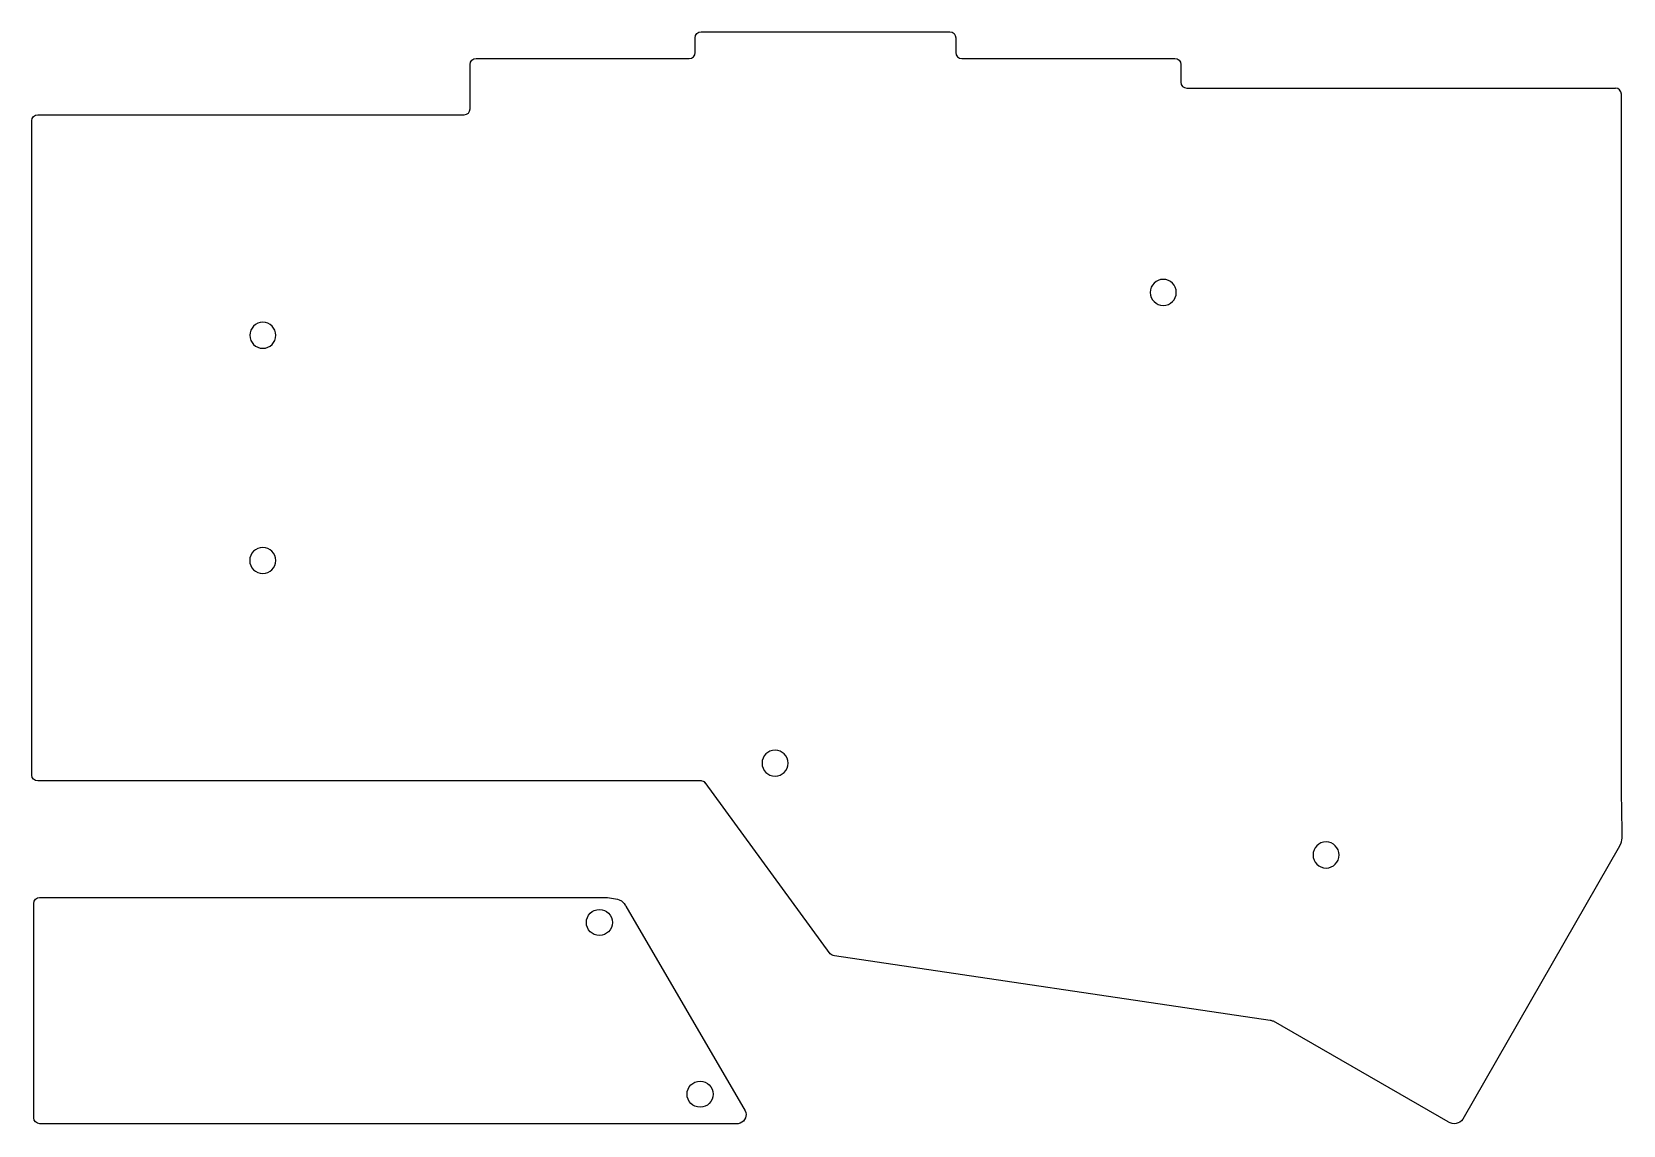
# Model space of a CAD drawing. Extents: x 16 to 150, y 0 to 92.
import ezdxf

# ---------------------------------------------------------------- set-up
doc = ezdxf.new("R2010")
doc.units = 0
doc.layers.get('0').update_dxf_attribs({"linetype": 'CONTINUOUS'})

msp = doc.modelspace()

# ---------------------------------------------------------------- linework, layer by layer
at = {"color": 5}
for p, q in [((71.58613, 90.586024), (71.58613, 91.835563)), ((72.08602, 92.335802), (93.08617, 92.335802)), ((93.58606, 91.835563), (93.58606, 90.586024)), ((53.08717, 90.085785), (71.08624, 90.085785)), ((94.0863, 90.085785), (112.08502, 90.085785)), ((52.58728, 85.836223), (52.58728, 89.586251)), ((112.58526, 89.586251), (112.58526, 88.08624)), ((149.77484, 28.131301), (149.77484, 87.086461)), ((15.58826, 29.588271), (15.58826, 84.836804)), ((16.08818, 85.335984), (52.08598, 85.335984)), ((72.10718, 29.087681), (16.08818, 29.087681)), ((82.98579, 14.487971), (72.43632, 28.946221)), ((72.43632, 28.946221), (72.44032, 28.942221)), ((149.83734, 24.879751), (149.77484, 28.131301)), ((149.62023, 23.576231), (136.384, 0.539491)), ((16.24365, 19.24833), (63.89828, 19.24833)), ((15.75505, 16.74044), (15.75505, 18.74739)), ((65.73096, 18.51738), (75.82006, 1.24361)), ((15.75505, 0.65059), (15.75505, 16.74044)), ((120.12589, 8.869991), (83.3361, 14.338391)), ((135.15457, 0.308771), (120.40599, 8.796961)), ((75.20975, 0.15), (16.25459, 0.15)), ((135.17574, 0.295021), (135.15454, 0.308721))]:
    msp.add_line(p, q, dxfattribs=at)
for points in [[(71.58613, 91.836268), (71.58613, 92.11214), (71.8112, 92.336154), (72.08707, 92.336154)], [(93.08617, 92.336507), (93.36205, 92.336507), (93.58606, 92.11214), (93.58606, 91.836268)], [(52.58693, 89.586251), (52.58693, 89.862476), (52.8113, 90.08649), (53.08717, 90.08649)], [(71.0873, 90.08649), (71.36317, 90.08649), (71.58613, 90.310504), (71.58613, 90.586376)], [(93.58606, 90.586024), (93.58606, 90.310151), (93.80972, 90.08649), (94.0863, 90.08649)], [(112.08502, 90.08649), (112.3616, 90.08649), (112.58526, 89.862124), (112.58526, 89.586251)], [(112.58526, 88.08624), (112.58526, 87.810368), (112.80857, 87.586354), (113.08515, 87.586354)], [(113.08515, 87.586001), (125.51415, 87.586001), (137.72133, 87.586001), (149.27425, 87.586001)], [(149.77484, 87.086462), (149.77484, 87.362692), (149.55153, 87.586702), (149.27495, 87.586702)], [(15.58893, 84.836451), (15.58893, 85.113029), (15.81231, 85.336337), (16.08818, 85.336337)], [(52.08775, 85.33669), (52.36362, 85.33669), (52.58763, 85.560351), (52.58763, 85.836223)], [(111.1043, 71.437249), (110.49682, 71.437249), (110.00504, 70.944769), (110.00504, 70.337279)], [(112.20497, 70.337279), (112.20497, 70.944769), (111.71178, 71.437249), (111.1043, 71.437249)], [(110.00434, 70.337279), (110.00513, 69.729799), (110.49682, 69.237319), (111.1043, 69.237319)], [(111.1043, 69.237319), (111.71178, 69.237319), (112.20497, 69.729799), (112.20497, 70.337279)], [(35.09095, 67.814919), (34.4835, 67.814919), (33.99099, 67.322449), (33.99099, 66.714959)], [(36.19087, 66.714959), (36.19087, 67.322449), (35.69836, 67.814919), (35.09095, 67.814919)], [(33.99099, 66.714959), (33.99099, 66.107479), (34.4835, 65.614998), (35.09095, 65.614998)], [(35.09095, 65.614998), (35.69836, 65.614998), (36.19087, 66.107479), (36.19087, 66.714959)], [(35.08213, 48.80196), (34.47468, 48.80196), (33.98217, 48.309488), (33.98217, 47.701298)], [(36.18206, 47.701298), (36.18206, 48.309488), (35.68954, 48.80196), (35.08213, 48.80196)], [(33.98217, 47.701298), (33.98217, 47.094519), (34.47468, 46.602039), (35.08213, 46.602039)], [(35.08213, 46.602039), (35.68954, 46.602039), (36.18206, 47.094519), (36.18206, 47.701298)], [(78.32948, 31.693651), (77.72199, 31.693651), (77.22952, 31.201171), (77.22952, 30.593691)], [(79.42944, 30.593691), (79.42944, 31.201171), (78.93696, 31.693651), (78.32948, 31.693651)], [(16.08818, 29.088391), (15.81231, 29.088391), (15.58826, 29.312051), (15.58826, 29.587921)], [(77.22952, 30.594401), (77.22952, 29.986211), (77.72199, 29.494431), (78.32948, 29.494431)], [(78.32948, 29.494431), (78.93696, 29.494431), (79.42944, 29.986211), (79.42944, 30.593691)], [(72.44056, 28.941631), (72.34636, 29.035431), (72.21937, 29.088031), (72.08672, 29.088031)], [(149.62093, 23.576231), (149.92754, 24.160081), (149.83734, 24.350591), (149.83734, 24.879751)], [(124.84499, 23.939951), (124.23751, 23.939951), (123.74503, 23.447821), (123.74503, 22.840341)], [(123.74503, 22.839991), (123.74503, 22.232501), (124.23751, 21.740381), (124.84499, 21.740381)], [(125.94496, 22.840341), (125.94496, 23.447821), (125.45248, 23.939951), (124.84499, 23.939951)], [(124.84499, 21.740381), (125.45248, 21.740381), (125.94496, 22.232501), (125.94496, 22.840341)], [(15.7547, 18.74845), (15.7547, 19.02432), (15.97907, 19.24727), (16.25494, 19.24727)], [(63.89828, 19.24833), (64.19391, 19.24633), (64.82997, 19.19753), (65.17816, 19.05501)], [(65.17816, 19.05501), (65.45968, 18.93965), (65.5514, 18.7936), (65.67276, 18.60592)], [(62.40004, 17.14295), (62.40004, 17.75044), (62.89181, 18.24292), (63.5, 18.24292)], [(63.5, 18.24221), (64.10748, 18.24292), (64.59925, 17.75044), (64.59925, 17.14295)], [(65.67276, 18.60592), (65.69106, 18.57732), (65.71056, 18.54772), (65.73096, 18.51742)], [(63.5, 16.04229), (62.89181, 16.04229), (62.40004, 16.53547), (62.40004, 17.14295)], [(64.59925, 17.14295), (64.59925, 16.53547), (64.10748, 16.04229), (63.5, 16.04229)], [(83.33645, 14.338391), (83.20698, 14.351791), (83.08492, 14.403691), (82.98614, 14.488681)], [(120.4067, 8.798021), (120.3157, 8.830121), (120.22149, 8.853721), (120.12659, 8.870021)], [(70.89951, 2.64379), (70.89951, 3.25127), (71.39234, 3.74304), (71.99982, 3.74304)], [(71.99982, 3.74304), (72.60696, 3.74304), (73.09908, 3.25127), (73.09908, 2.64379)], [(71.99982, 1.54312), (71.39234, 1.54312), (70.89951, 2.0356), (70.89951, 2.64379)], [(73.09908, 2.64379), (73.09908, 2.0356), (72.60696, 1.54312), (71.99982, 1.54312)], [(16.25459, 0.15), (15.97836, 0.15), (15.75435, 0.37331), (15.75435, 0.64989)], [(75.39531, 0.20257), (75.33571, 0.17717), (75.27325, 0.15957), (75.20904, 0.14927)], [(75.8197, 1.24256), (75.98974, 0.83827), (75.8003, 0.37261), (75.39531, 0.20257)], [(136.384, 0.539491), (136.11871, 0.138381), (135.5772, 0.027961), (135.17574, 0.295021)]]:
    msp.add_open_spline(points, degree=3, dxfattribs=at)

doc.saveas('drawing.dxf')
